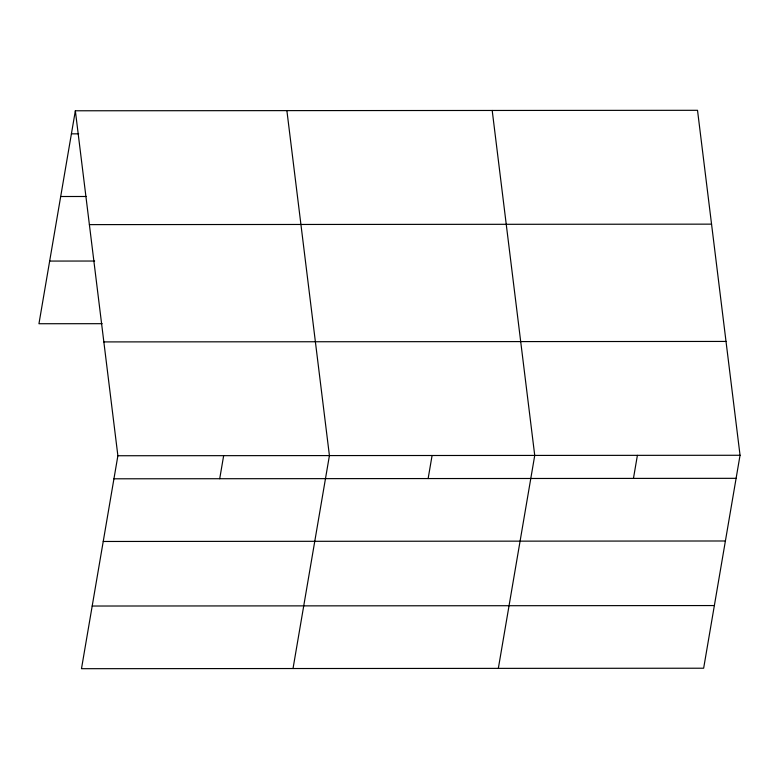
<?xml version="1.0" encoding="UTF-8"?>
<svg xmlns="http://www.w3.org/2000/svg" width="779" height="779" viewBox="0 0 779 779"><rect width="100%" height="100%" fill="white"/><g stroke="black" fill="none" stroke-linecap="round" stroke-linejoin="round"><path stroke-width="1.17" d="M75.349 110.784L117.882 455.744L81.483 668.694L703.651 668.216L740.05 455.267L697.517 110.306L75.349 110.784L38.95 323.733L102.166 323.684M219.717 478.725L223.651 455.666M293.021 668.528L329.42 455.588L286.886 110.628M428.138 478.569L432.082 455.501M498.336 668.372L534.735 455.423L492.201 110.462M633.454 478.403L637.397 455.345M71.405 133.842L78.698 133.842M60.694 196.512L86.226 196.493M89.39 224.625L711.548 224.148M49.661 261.072L94.639 261.033M103.85 341.913L726.009 341.436M117.882 455.744L740.05 455.267M113.948 478.803L736.106 478.325M103.237 541.473L725.395 540.986M92.195 606.033L714.362 605.556"/></g></svg>
